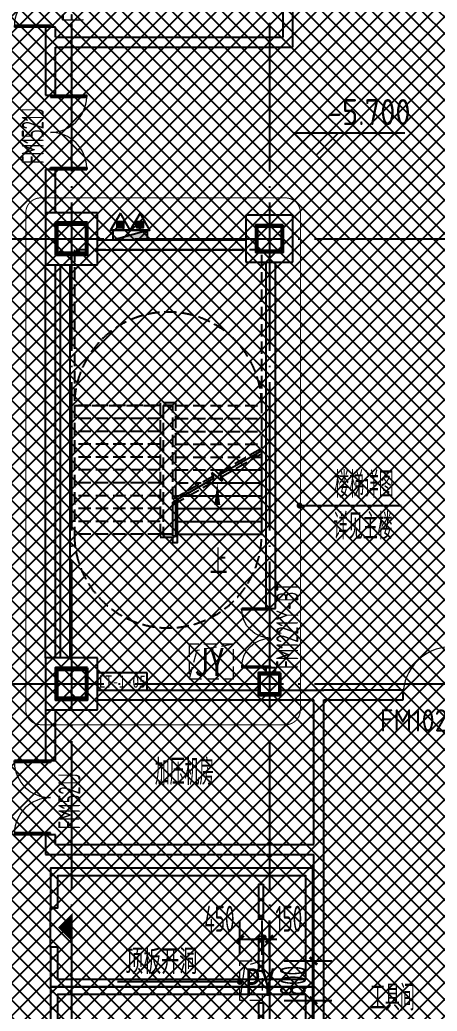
# Model space of a CAD drawing. Extents: x -473190 to 2138458, y -81875 to 2633646.
# Drawn here: x 476692 to 485127, y 46576 to 66618 of the extents above; entities that cross this region are included whole.
import ezdxf
from ezdxf.enums import TextEntityAlignment as Align

# ---------------------------------------------------------------- set-up
doc = ezdxf.new("R2010")
doc.units = 0
doc.header["$LTSCALE"] = 1000
for name, pattern in [('__DASH', [0.35, 0.25, -0.1]), ('DASH', [0.35, 0.25, -0.1]), ('DOTE', [2.42, 2, -0.2, 0.02, -0.2])]:
    doc.linetypes.add(name, pattern=pattern)
for name, color, linetype in [('00-停车位', 67, 'Continuous'), ('A-BEAM', 4, 'Continuous'), ('A-COLUMN', 2, 'Continuous'), ('A-DIM_SYMB', 3, 'Continuous'), ('A-PUB_TEXT', 7, 'Continuous'), ('A-ROOM_NAME', 23, 'Continuous'), ('A-STAIR', 3, 'Continuous'), ('A-WALL', 2, 'Continuous'), ('DIM_ELEV', 3, 'Continuous'), ('DIM_LEAD', 3, 'Continuous'), ('DOOR_FIRE', 4, 'Continuous'), ('DOOR_FIRE_TEXT', 7, 'Continuous'), ('DOTE', 1, 'DOTE'), ('PUB_DIM', 3, 'Continuous'), ('PUB_TEXT', 7, 'Continuous'), ('RF-QT', 30, 'Continuous'), ('SRC-03F$0$A-SYMB-NUMB-T', 4, 'Continuous'), ('SRC-03F$0$A-WALL', 7, 'Continuous'), ('STAIR', 2, 'Continuous'), ('W-EQUIP_消火栓', 7, 'Continuous'), ('W-EQUIP_灭火器', 7, 'Continuous'), ('WINDOW', 4, 'Continuous'), ('WINDOW_TEXT', 7, 'Continuous'), ('索引线', 252, 'Continuous')]:
    doc.layers.add(name, color=color, linetype=linetype)
doc.layers.add('HOLE', color=52, linetype='Continuous', lineweight=15)
doc.layers.add('钢柱', color=51, linetype='Continuous', lineweight=35)
doc.styles.add('8B2_01', font='simhei.ttf', dxfattribs={"width": 0.8})
doc.styles.add('8B2_02', font='tssdeng.shx', dxfattribs={"width": 0.6, "bigfont": 'TSSDCHN.shx'})
doc.styles.add('_TCH_DIM', font='SIMPLEX', dxfattribs={"bigfont": 'GBCBIG'})
doc.styles.add('_TCH_DIM_T3', font='tssdeng.shx', dxfattribs={"width": 0.564706, "bigfont": '@@@tssdchn.shx'})
doc.styles.add('_TCH_WINDOW', font='tssdeng.shx', dxfattribs={"width": 0.8, "height": 3.5, "bigfont": 'tssdchn.shx'})
doc.styles.add('SRC-03F$0$ECADI-TXT', font='simplex.shx', dxfattribs={"bigfont": 'hztxt.shx'})
doc.styles.get("Standard").update_dxf_attribs({"font": 'gbenor.shx', "bigfont": 'gbcbig.shx'})
doc.dimstyles.new('_TCH_ARCH&&150', dxfattribs={"dimtxt": 525, "dimasz": 150, "dimexe": 375, "dimexo": 450, "dimgap": 150, "dimtad": 1, "dimdec": 0, "dimzin": 0, "dimdsep": 46, "dimtxsty": '_TCH_DIM_T3', "dimblk": 'ARCHTICK', "dimcen": 0.09, "dimclrt": 7, "dimazin": 2, "dimtfac": 1, "dimtdec": 0, "dimtix": 1, "dimtmove": 2, "dimatfit": 3, "dimfxl": 0, "dimtolj": 1, "dimtzin": 0, "dimarcsym": 0})

# ---------------------------------------------------------------- blocks, each defined once
blk = doc.blocks.new('车位2400x5300')
at = {"layer": '00-停车位', "color": 251}
for p, q in [((-875, -1000), (-175, -1000)), ((-875, -1100), (-875, -1000)), ((-175, -1100), (-175, -1000)), ((175, -1000), (875, -1000)), ((175, -1100), (175, -1000)), ((875, -1100), (875, -1000)), ((-875, -1100), (-175, -1100)), ((175, -1100), (875, -1100)), ((400, -5300), (-400, -5300))]:
    blk.add_line(p, q, dxfattribs=at)
blk.add_lwpolyline([(400, -5150), (400, -5300), (1200, -5300), (1200, 0), (-1200, 0), (-1200, -5300), (-400, -5300), (-400, -5150), (-1050, -5150), (-1050, -150), (1050, -150), (1050, -5150), (400, -5150)], dxfattribs=at)
blk.add_lwpolyline([(0, -5150, 0, 600, 0), (0, -4850, 600, 600, 0)], format="xyseb", dxfattribs=at)
blk = doc.blocks.new('A$C00330F2E')
at = {"layer": 'A-COLUMN'}
for p, q in [((5375, -89800), (4325, -89800)), ((4325, -89800), (4325, -90850)), ((5375, -90850), (5375, -89800)), ((4325, -90850), (5375, -90850)), ((5375, -98800), (4325, -98800)), ((4325, -98800), (4325, -99850)), ((5375, -99850), (5375, -98800)), ((4325, -99850), (5375, -99850))]:
    blk.add_line(p, q, dxfattribs=at)
at = {"layer": '钢柱', "color": 4, "lineweight": 35}
for points in [[(5175, -90000), (4525, -90000), (4525, -90650), (5175, -90650)], [(5135, -90610), (4565, -90610), (4565, -90040), (5135, -90040)], [(9125, -90050), (8575, -90050), (8575, -90600), (9125, -90600)], [(9095, -90570), (8605, -90570), (8605, -90080), (9095, -90080)], [(5175, -99000), (4525, -99000), (4525, -99650), (5175, -99650)], [(5135, -99610), (4565, -99610), (4565, -99040), (5135, -99040)], [(9075, -99100), (8625, -99100), (8625, -99550), (9075, -99550)], [(9045, -99520), (8655, -99520), (8655, -99130), (9045, -99130)]]:
    blk.add_lwpolyline(points, close=True, dxfattribs=at)
blk = doc.blocks.new('A$C4F5A101F')
at = {"layer": 'DOTE', "color": 16, "linetype": 'DOTE', "ltscale": 1.5}
for p, q in [((-251939.7, 16373.7), (-251939.7, -213765.2)), ((-247939.7, 16373.7), (-247939.7, -213765.2)), ((-297848.4, -93257.4), (-173939.7, -93257.4)), ((-297848.4, -102257.4), (-173939.7, -102257.4))]:
    blk.add_line(p, q, dxfattribs=at)
blk = doc.blocks.new('SRC-03F$0$ECADI-TAG-CODE')
at = {"layer": 'SRC-03F$0$A-SYMB-NUMB-T', "color": 1}
blk.add_lwpolyline([(3.41, 8.1), (13.41, 8.1), (13.41, 4.6), (3.41, 4.6)], close=True, dxfattribs=at)
at = {"layer": 'SRC-03F$0$A-SYMB-NUMB-T', "style": 'SRC-03F$0$ECADI-TXT', "width": 0.7}
blk.add_attdef('CODE', text='', height=2.5, dxfattribs=at).set_placement((8.41, 6.35), align=Align.MIDDLE_CENTER)
blk = doc.blocks.new('A$C00483281')
at = {"layer": 'A-BEAM'}
blk.add_lwpolyline([(2132, 3725), (2132, 2850), (2050, 2850), (2050, 2965)], dxfattribs=at)
at = {"layer": 'A-DIM_SYMB'}
blk.add_lwpolyline([(2946, 2895, 0, 0, 0), (2946, 4065, 0, 120, 0), (2946, 3615, 0, 0, 0)], format="xyseb", dxfattribs=at)
at = {"layer": 'A-STAIR', "color": 8, "linetype": '__DASH'}
for p, q in [((3843, 8775), (57, 8775)), ((57, 8775), (57, 5625)), ((3843, 5625), (3843, 8775)), ((57, 5625), (57, 3025)), ((1790, 5625), (57, 5625)), ((57, 5625), (1790, 5625)), ((2110, 5685), (1790, 5685)), ((1790, 5685), (1790, 2965)), ((1850, 5625), (1850, 3025)), ((2050, 5625), (1850, 5625)), ((1850, 5625), (1850, 3025)), ((1850, 5625), (2050, 5625)), ((2050, 3735), (2050, 5625)), ((2050, 3735), (2050, 5625)), ((2110, 3770), (2110, 5685)), ((2110, 5625), (3843, 5625)), ((2110, 5625), (3843, 5625)), ((3843, 4770), (3843, 5625)), ((1790, 5365), (57, 5365)), ((2110, 5365), (3843, 5365)), ((1790, 5105), (57, 5105)), ((2110, 5105), (3843, 5105)), ((1790, 4845), (57, 4845)), ((2110, 4845), (3843, 4845)), ((2994, 4280), (3843, 4770)), ((3020, 4180), (3843, 4655)), ((3843, 3025), (3843, 4655)), ((1790, 4585), (57, 4585)), ((2110, 4585), (3522, 4585)), ((3722, 4585), (3843, 4585)), ((1790, 4325), (57, 4325)), ((2110, 4325), (3072, 4325)), ((2882, 4100), (2836, 4272)), ((2836, 4272), (3042, 4100)), ((3042, 4100), (2994, 4280)), ((3272, 4325), (3843, 4325)), ((1790, 4065), (57, 4065)), ((2050, 3735), (2855, 4200)), ((2050, 3620), (2882, 4100)), ((2110, 4065), (2621, 4065)), ((2821, 4065), (3843, 4065)), ((1790, 3805), (57, 3805)), ((2050, 3025), (2050, 3620)), ((2050, 3025), (2050, 3620)), ((2110, 3805), (2171, 3805)), ((2110, 2965), (2110, 3654)), ((2371, 3805), (3843, 3805)), ((1790, 3545), (57, 3545)), ((2110, 3545), (3843, 3545)), ((1790, 3285), (57, 3285)), ((2110, 3285), (3843, 3285)), ((1790, 3025), (57, 3025)), ((1850, 3025), (2050, 3025)), ((2050, 3025), (1850, 3025)), ((2110, 3025), (3843, 3025)), ((1790, 2965), (2110, 2965))]:
    blk.add_line(p, q, dxfattribs=at)
at = {"layer": 'A-STAIR'}
for p, q in [((3843, 4713), (3007, 4230)), ((3843, 3025), (3843, 4713)), ((3622, 4585), (3843, 4585)), ((3042, 4100), (2836, 4272)), ((2836, 4272), (2869, 4150)), ((3007, 4230), (3042, 4100)), ((3172, 4325), (3843, 4325)), ((2869, 4150), (2050, 3677)), ((2721, 4065), (3843, 4065)), ((2050, 3025), (2050, 3677)), ((2050, 2995), (2050, 3677)), ((2110, 2995), (2110, 3712)), ((2271, 3805), (3843, 3805)), ((2110, 3545), (3843, 3545)), ((2110, 3285), (3843, 3285)), ((2110, 3025), (3843, 3025)), ((2050, 2995), (2110, 2995))]:
    blk.add_line(p, q, dxfattribs=at)
at = {"layer": 'STAIR', "color": 9, "linetype": 'DASH'}
for centre, start, end in [((1950, 5625), 0, 180), ((1950, 3025), 180, 0)]:
    blk.add_arc(centre, 1893, start, end, dxfattribs=at)
at = {"layer": 'A-PUB_TEXT', "style": '_TCH_DIM'}
blk.add_text('上', height=506, dxfattribs=at).set_placement((2790, 2213))
blk = doc.blocks.new('_ArchTick')
at = {"color": 0, "linetype": 'ByBlock', "const_width": 0.4}
blk.add_lwpolyline([(-0.5, -0.5), (0.5, 0.5)], dxfattribs=at)
blk = doc.blocks.new('*D5600')
at = {"layer": 'Defpoints', "color": 0, "transparency": 16777216}
for p in [(26700, -111610), (26550, -112380), (26700, -112380)]:
    blk.add_point(p, dxfattribs=at)
at = {"layer": 'PUB_DIM', "color": 0, "lineweight": -2, "transparency": 16777216}
for p, q in [((26550, -111930), (26550, -111235)), ((26700, -111930), (26700, -111235)), ((26550, -111610), (26400, -111610)), ((26550, -111610), (26700, -111610)), ((26700, -111610), (26850, -111610))]:
    blk.add_line(p, q, dxfattribs=at)
at = {"layer": 'PUB_DIM', "color": 0, "lineweight": -2, "transparency": 16777216, "xscale": 150, "yscale": 150, "zscale": 150}
blk.add_blockref('_ArchTick', (26550, -111610), dxfattribs=at)
at = {"layer": 'PUB_DIM', "color": 0, "lineweight": -2, "transparency": 16777216, "xscale": 150, "yscale": 150, "zscale": 150, "rotation": 180}
blk.add_blockref('_ArchTick', (26700, -111610), dxfattribs=at)
at = {"layer": 'PUB_DIM', "color": 7, "transparency": 16777216, "insert": (27092, -111198), "char_height": 525, "attachment_point": 5, "style": '_TCH_DIM_T3'}
blk.add_mtext('\\A1;150', dxfattribs=at)
blk = doc.blocks.new('*D5601')
at = {"layer": 'Defpoints', "color": 0, "transparency": 16777216}
for p in [(26550, -111610), (26100, -112380), (26550, -112380)]:
    blk.add_point(p, dxfattribs=at)
at = {"layer": 'PUB_DIM', "color": 0, "lineweight": -2, "transparency": 16777216}
for p, q in [((26100, -111930), (26100, -111235)), ((26550, -111930), (26550, -111235)), ((26100, -111610), (26550, -111610))]:
    blk.add_line(p, q, dxfattribs=at)
at = {"layer": 'PUB_DIM', "color": 0, "lineweight": -2, "transparency": 16777216, "xscale": 150, "yscale": 150, "zscale": 150, "rotation": 180}
blk.add_blockref('_ArchTick', (26100, -111610), dxfattribs=at)
at = {"layer": 'PUB_DIM', "color": 0, "lineweight": -2, "transparency": 16777216, "xscale": 150, "yscale": 150, "zscale": 150}
blk.add_blockref('_ArchTick', (26550, -111610), dxfattribs=at)
at = {"layer": 'PUB_DIM', "color": 7, "transparency": 16777216, "insert": (25688, -111198), "char_height": 525, "attachment_point": 5, "style": '_TCH_DIM_T3'}
blk.add_mtext('\\A1;450', dxfattribs=at)
blk = doc.blocks.new('*D5602')
at = {"layer": 'Defpoints', "color": 0, "transparency": 16777216}
for p in [(26550, -112050), (27587, -112050), (26550, -112850)]:
    blk.add_point(p, dxfattribs=at)
at = {"layer": 'PUB_DIM', "color": 0, "lineweight": -2, "transparency": 16777216}
for p, q in [((27587, -112050), (27587, -111900)), ((27000, -112050), (27962, -112050)), ((27587, -112850), (27587, -112050)), ((27000, -112850), (27962, -112850)), ((27587, -112850), (27587, -113000))]:
    blk.add_line(p, q, dxfattribs=at)
at = {"layer": 'PUB_DIM', "color": 0, "lineweight": -2, "transparency": 16777216, "xscale": 150, "yscale": 150, "zscale": 150}
for p, rotation in [((27587, -112050), 270), ((27587, -112850), 90)]:
    blk.add_blockref('_ArchTick', p, dxfattribs=dict(at, rotation=rotation))
at = {"layer": 'PUB_DIM', "color": 7, "transparency": 16777216, "insert": (27174, -112450), "char_height": 525, "attachment_point": 5, "rotation": 90, "style": '_TCH_DIM_T3'}
blk.add_mtext('\\A1;800', dxfattribs=at)
blk = doc.blocks.new('*D5603')
at = {"layer": 'Defpoints', "color": 0, "transparency": 16777216}
for p in [(26550, -112850), (27587, -112850), (26550, -115450)]:
    blk.add_point(p, dxfattribs=at)
at = {"layer": 'PUB_DIM', "color": 0, "lineweight": -2, "transparency": 16777216}
for p, q in [((27000, -112850), (27962, -112850)), ((27587, -115450), (27587, -112850)), ((27000, -115450), (27962, -115450))]:
    blk.add_line(p, q, dxfattribs=at)
at = {"layer": 'PUB_DIM', "color": 0, "lineweight": -2, "transparency": 16777216, "xscale": 150, "yscale": 150, "zscale": 150}
for p, rotation in [((27587, -112850), 90), ((27587, -115450), 270)]:
    blk.add_blockref('_ArchTick', p, dxfattribs=dict(at, rotation=rotation))
at = {"layer": 'PUB_DIM', "color": 7, "transparency": 16777216, "insert": (27174, -114150), "char_height": 525, "attachment_point": 5, "rotation": 90, "style": '_TCH_DIM_T3'}
blk.add_mtext('\\A1;2600', dxfattribs=at)
blk = doc.blocks.new('$TwtSys$00000434')
for p, q in [((-0.5, 0.5), (-0.5, -0.5)), ((-0.5, -0.5), (0.5, 0.5)), ((0.5, 0.5), (-0.5, 0.5)), ((0.5, -0.5), (0.5, 0.5)), ((-0.5, -0.5), (0.5, -0.5))]:
    blk.add_line(p, q)
blk.add_solid([(0.5, -0.5), (0.5, 0.5), (-0.5, -0.5)])
blk = doc.blocks.new('$TwtSys$00000546')
h = blk.add_hatch()
h.set_pattern_fill('ANSI31', color=256, scale=200, style=0)
h.set_pattern_definition([(45, (-38543.802, -6670.83), (-17.67767, 17.67767), [])])
h.paths.add_polyline_path([(-65, 174), (65, 174), (65, 44), (-65, 44)])
for points in [[(0, 344), (-198, 0), (198, 0)], [(-65, 174), (65, 174), (65, 44), (-65, 44)]]:
    blk.add_lwpolyline(points, close=True)
blk = doc.blocks.new('ADFASDF')
h = blk.add_hatch()
h.set_pattern_fill('ANSI37', color=8, scale=150)
h.set_pattern_definition([(45, (0, 0), (-168.3798, 168.3798), []), (135, (0, 0), (-168.3798, -168.3798), [])])
h.paths.add_polyline_path([(521397, 239186), (521397, 224886), (539697, 224886), (539697, 169261), (524947, 169261), (524947, 171211), (527822, 171211), (527922, 176611), (501318, 176611), (501125, 109884), (530547, 109887), (530547, 107449), (538188, 100503), (536147, 98236), (540086, 94690), (517812, 69953), (517812, 59790), (482108, 20136), (405247, 20136), (405247, 26086), (391997, 40436), (391997, 64736), (399997, 64738), (399997, 239186), (409022, 239186)])
blk = doc.blocks.new('$DorLib2D$00000002')
for p, q in [((-0.5, 0), (-0.5, 0.4875)), ((-0.475, 0.4875), (-0.5, 0.4875)), ((-0.475, 0), (-0.475, 0.4875)), ((0.475, 0), (0.475, 0.4875)), ((0.475, 0.4875), (0.5, 0.4875)), ((0.5, 0), (0.5, 0.4875)), ((-0.5, 0), (-0.475, 0)), ((0.5, 0), (0.475, 0))]:
    blk.add_line(p, q)
at = {"lineweight": 13}
for centre, start, end in [((-0.4875, 0), 0, 88.53072), ((0.4875, 0), 91.46928, 180)]:
    blk.add_arc(centre, 0.4875, start, end, dxfattribs=at)
blk = doc.blocks.new('$DorLib2D$00000001')
for p, q in [((0.45, 0.975), (0.5, 0.975)), ((0.45, 0), (0.45, 0.975)), ((0.5, 0), (0.5, 0.975)), ((0.5, 0), (0.45, 0))]:
    blk.add_line(p, q)
at = {"lineweight": 13}
blk.add_arc((0.475, 0), 0.975, 91.4693, 180, dxfattribs=at)
blk = doc.blocks.new('A$C031B73C8')
at = {"layer": 'HOLE', "linetype": 'DASH'}
for points in [[(25975, -105650), (25075, -105650), (25075, -106350), (25975, -106350), (25975, -105650)], [(25975, -105650), (25230.4, -105776), (25075, -106350)], [(26100, -112050), (26550, -112050), (26550, -112850), (26100, -112850), (26100, -112050)], [(26550, -112050), (26195.3, -112158.1), (26100, -112850)]]:
    blk.add_lwpolyline(points, dxfattribs=at)
at = {"layer": 'PUB_DIM'}
for base, p1, p2, picture, middle in [((26550, -111610.1), (26100, -112380), (26550, -112380), '*D5601', (25688.3, -111197.6)), ((26700, -111610.1), (26550, -112380), (26700, -112380), '*D5600', (27092.3, -111197.6))]:
    dim = blk.add_linear_dim(base=base, p1=p1, p2=p2, angle=0, dimstyle='_TCH_ARCH&&150', dxfattribs=at)
    dim.commit()
    dim.dimension.update_dxf_attribs({"geometry": picture, "text_midpoint": middle, "dimtype": 161})
for p1, p2, picture, middle in [((26550, -112850), (26550, -112050), '*D5602', (27174.5, -112450)), ((26550, -115450), (26550, -112850), '*D5603', (27174.5, -114150))]:
    dim = blk.add_aligned_dim(p1=p1, p2=p2, distance=-1037, dimstyle='_TCH_ARCH&&150', dxfattribs=at)
    dim.commit()
    dim.dimension.update_dxf_attribs({"geometry": picture, "text_midpoint": middle})

msp = doc.modelspace()

# ---------------------------------------------------------------- linework, layer by layer
at = {"layer": 'A-COLUMN'}
for p, q in [((478262.2, 62717.4), (477212.2, 62717.4)), ((477212.2, 62717.4), (477212.2, 61667.4)), ((478262.2, 61667.4), (478262.2, 62717.4)), ((482212.2, 62667.4), (481262.2, 62667.4)), ((481262.2, 62667.4), (481262.2, 61717.4)), ((482212.2, 61717.4), (482212.2, 62667.4)), ((477212.2, 61667.4), (478262.2, 61667.4)), ((481262.2, 61717.4), (482212.2, 61717.4)), ((478262.2, 53717.4), (477212.2, 53717.4)), ((477212.2, 53717.4), (477212.2, 52667.4)), ((478262.2, 52667.4), (478262.2, 53717.4)), ((481962.2, 53417.4), (481512.2, 53417.4)), ((481512.2, 53417.4), (481512.2, 52967.4)), ((481962.2, 52967.4), (481962.2, 53417.4)), ((481512.2, 52967.4), (481962.2, 52967.4)), ((477212.2, 52667.4), (478262.2, 52667.4))]:
    msp.add_line(p, q, dxfattribs=at)
at = {"layer": 'A-WALL'}
for p, q in [((482012.2, 66267.4), (482012.2, 70717.4)), ((482212.2, 66067.4), (482212.2, 70717.4)), ((477412.2, 66467.4), (477212.2, 66467.4)), ((477212.2, 66467.4), (477212.2, 66167.4)), ((477412.2, 66267.4), (477412.2, 66467.4)), ((477212.2, 66167.4), (477212.2, 65092.4)), ((477412.2, 66267.4), (482012.2, 66267.4)), ((477412.2, 66067.4), (482212.2, 66067.4)), ((477412.2, 65092.4), (477412.2, 66067.4)), ((477212.2, 65092.4), (477412.2, 65092.4)), ((477412.2, 63592.4), (477212.2, 63592.4)), ((477212.2, 63592.4), (477212.2, 62717.4)), ((477412.2, 62717.4), (477412.2, 63592.4)), ((478262.2, 62167.4), (481262.2, 62167.4)), ((478262.2, 61967.4), (481262.2, 61967.4)), ((477212.2, 53717.4), (477212.2, 61667.4)), ((477412.2, 53717.4), (477412.2, 61667.4)), ((477512.2, 53717.4), (477512.2, 61667.4)), ((477712.2, 53717.4), (477712.2, 61667.4)), ((481662.2, 61717.4), (481662.2, 54717.4)), ((481862.2, 54717.4), (481862.2, 61717.4)), ((481662.2, 54717.4), (481862.2, 54717.4)), ((481862.2, 53517.4), (481662.2, 53517.4)), ((481662.2, 53517.4), (481662.2, 53417.4)), ((481862.2, 53417.4), (481862.2, 53517.4)), ((478262.2, 53067.4), (481512.2, 53067.4)), ((481962.2, 53067.4), (482637.2, 53067.4)), ((482637.2, 53067.4), (482637.2, 53067.4)), ((482637.2, 53067.4), (482837.2, 53067.4)), ((484437.2, 53067.4), (482837.2, 53067.4)), ((482837.2, 53067.4), (482837.2, 53067.4)), ((484437.2, 52867.4), (484437.2, 53067.4)), ((478262.2, 52867.4), (481612.2, 52867.4)), ((481612.2, 52867.4), (482637.2, 52867.4)), ((482637.2, 49942.4), (482637.2, 52867.4)), ((482837.2, 49842.4), (482837.2, 52867.4)), ((482837.2, 52867.4), (484437.2, 52867.4)), ((477212.2, 52667.4), (477212.2, 51642.4)), ((477412.2, 51642.4), (477412.2, 52667.4)), ((477212.2, 51642.4), (477412.2, 51642.4)), ((477412.2, 50142.4), (477212.2, 50142.4)), ((477212.2, 50142.4), (477212.2, 49742.4)), ((477412.2, 49942.4), (477412.2, 50142.4)), ((477412.2, 49942.4), (482637.2, 49942.4)), ((477212.2, 49742.4), (482637.2, 49742.4)), ((482637.2, 40167.4), (482637.2, 49742.4)), ((482837.2, 40367.4), (482837.2, 49842.4))]:
    msp.add_line(p, q, dxfattribs=at)
at = {"layer": 'DIM_ELEV'}
for p, q in [((482679.9, 63883), (482229.9, 64333)), ((482229.9, 64333), (484475.8, 64333)), ((482679.9, 63883), (483129.9, 64333))]:
    msp.add_line(p, q, dxfattribs=at)
at = {"layer": 'DIM_LEAD'}
for p, q in [((482344.6, 56797.4), (483299.4, 56797.4)), ((482344.6, 56797.4), (483299.4, 56797.4)), ((482344.6, 56797.4), (483299.4, 56797.4)), ((482344.6, 56797.4), (483299.4, 56797.4)), ((483299.4, 56797.4), (484400.8, 56797.4)), ((480145.2, 47167.4), (478662.6, 47167.4)), ((481137.2, 47167.4), (480145.2, 47167.4))]:
    msp.add_line(p, q, dxfattribs=at)
at = {"layer": 'DIM_LEAD', "const_width": 60}
for points in [[(482314.6, 56797.4, 1), (482374.6, 56797.4, 1)], [(482314.6, 56797.4, 1), (482374.6, 56797.4, 1)], [(482314.6, 56797.4, 1), (482374.6, 56797.4, 1)], [(482314.6, 56797.4, 1), (482374.6, 56797.4, 1)], [(481167.2, 47167.4, 1), (481107.2, 47167.4, 1)]]:
    msp.add_lwpolyline(points, format="xyb", close=True, dxfattribs=at)
at = {"layer": '索引线', "linetype": 'DASH', "const_width": 20}
msp.add_lwpolyline([(477112.2, 63017.4), (482062.2, 63017.4, -0.4142136), (482362.2, 62717.4), (482362.2, 52667.4, -0.4142136), (482062.2, 52367.4), (477112.2, 52367.4, -0.4142136), (476812.2, 52667.4), (476812.2, 62717.4, -0.4142136)], format="xyb", close=True, dxfattribs=at)

# ---------------------------------------------------------------- block references
for name, p in [('ADFASDF', (49490, -74243.9)), ('A$C031B73C8', (455037.2, 159642.4)), ('A$C00330F2E', (472887.2, 152517.4)), ('A$C00330F2E', (472887.2, 152517.4)), ('A$C00483281', (477737.2, 53192.4))]:
    msp.add_blockref(name, p)
at = {"layer": '00-停车位', "rotation": 270}
msp.add_blockref('车位2400x5300', (482612.2, 45867.4), dxfattribs=at)
at = {"layer": 'DOOR_FIRE'}
ref = msp.add_blockref('$DorLib2D$00000002', (477312.2, 67217.4), dxfattribs=dict(at, xscale=1500, yscale=1500, zscale=200, rotation=90.00000000000132))
ref.add_attrib('A', 'FM1521J', (477986.7, 66577.7), dxfattribs={"layer": 'DOOR_FIRE_TEXT', "height": 446.25, "rotation": 90, "style": '_TCH_WINDOW', "width": 0.564706})
ref = msp.add_blockref('$DorLib2D$00000002', (477312.2, 64342.4), dxfattribs=dict(at, xscale=-1500, yscale=-1500, zscale=200, rotation=90.00000000000169))
ref.add_attrib('A', 'FM1521J', (477176.2, 63702.7), dxfattribs={"layer": 'DOOR_FIRE_TEXT', "height": 446.25, "rotation": 90, "style": '_TCH_WINDOW', "width": 0.564706})
ref = msp.add_blockref('$DorLib2D$00000002', (481762.2, 54117.4), dxfattribs=dict(at, xscale=-1200, yscale=1200, zscale=200, rotation=90.00000022556583))
ref.add_attrib('A', 'FM1221Y-BT', (482318.9, 53496.9), dxfattribs={"layer": 'DOOR_FIRE_TEXT', "height": 446.25, "rotation": 90, "style": '_TCH_WINDOW', "width": 0.564706})
ref = msp.add_blockref('$DorLib2D$00000002', (477312.2, 50892.4), dxfattribs=dict(at, xscale=1500, yscale=1500, zscale=200, rotation=90))
ref.add_attrib('A', 'FM1521J', (477914.6, 50252.6), dxfattribs={"layer": 'DOOR_FIRE_TEXT', "height": 446.25, "rotation": 90, "style": '_TCH_WINDOW', "width": 0.564706})
at = {"layer": 'HOLE', "linetype": 'DASH', "rotation": 270}
msp.add_blockref('车位2400x5300', (482612.2, 48267.4), dxfattribs=at)
at = {"layer": 'RF-QT'}
msp.add_blockref('A$C4F5A101F', (729676.9, 155449.8), dxfattribs=at)
at = {"layer": 'SRC-03F$0$A-WALL'}
ref = msp.add_blockref('SRC-03F$0$ECADI-TAG-CODE', (479603.1, 52607.4), dxfattribs=dict(at, xscale=-100, yscale=100, zscale=100))
ref.add_attrib('CODE', 'LT-1-05', dxfattribs={"layer": 'SRC-03F$0$A-SYMB-NUMB-T', "height": 250, "style": '8B2_01', "width": 0.8}).set_placement((478762.2, 53242.4), align=Align.MIDDLE_CENTER)
at = {"layer": 'W-EQUIP_消火栓', "xscale": 700, "yscale": 200, "zscale": 700}
msp.add_blockref('$TwtSys$00000434', (478923.5, 62267.4), dxfattribs=at)
at = {"layer": 'W-EQUIP_灭火器'}
for p in [(478725.1, 62367.4), (479121.9, 62367.4)]:
    msp.add_blockref('$TwtSys$00000546', p, dxfattribs=at)
at = {"layer": 'WINDOW'}
ref = msp.add_blockref('$DorLib2D$00000001', (484937.2, 52967.4), dxfattribs=dict(at, xscale=1000, yscale=1000, zscale=1000))
ref.add_attrib('A', 'FM1021Y', (483971.7, 52228.7), dxfattribs={"layer": 'WINDOW_TEXT', "height": 450})

# ---------------------------------------------------------------- texts
at = {"layer": 'A-ROOM_NAME', "color": 1, "style": '8B2_01', "width": 0.8}
for s, p in [('JY', (480213.2, 53352.3)), ('PY', (481245, 46882))]:
    msp.add_text(s, height=563.29, dxfattribs=at).set_placement(p)
at = {"layer": 'A-ROOM_NAME', "style": '8B2_02', "width": 0.6}
for s, p in [('加压机房', (479422.3, 51148.6)), ('工具间', (483773.5, 46586.1))]:
    msp.add_text(s, height=525, dxfattribs=at).set_placement(p)
at = {"layer": 'PUB_TEXT'}
for s, height, p in [('-5.700', 525, (482899.3, 64490.5)), ('顶板开洞', 506.38, (478820.1, 47324.9))]:
    msp.add_text(s, height=height, dxfattribs=at).set_placement(p)
at = {"layer": 'PUB_TEXT', "style": '8B2_02', "width": 0.6}
for s, p in [('楼梯详图', (483050.3, 56954.9)), ('详见主楼', (483027.9, 56114.9))]:
    msp.add_text(s, height=525, dxfattribs=at).set_placement(p)

doc.saveas('drawing.dxf')
